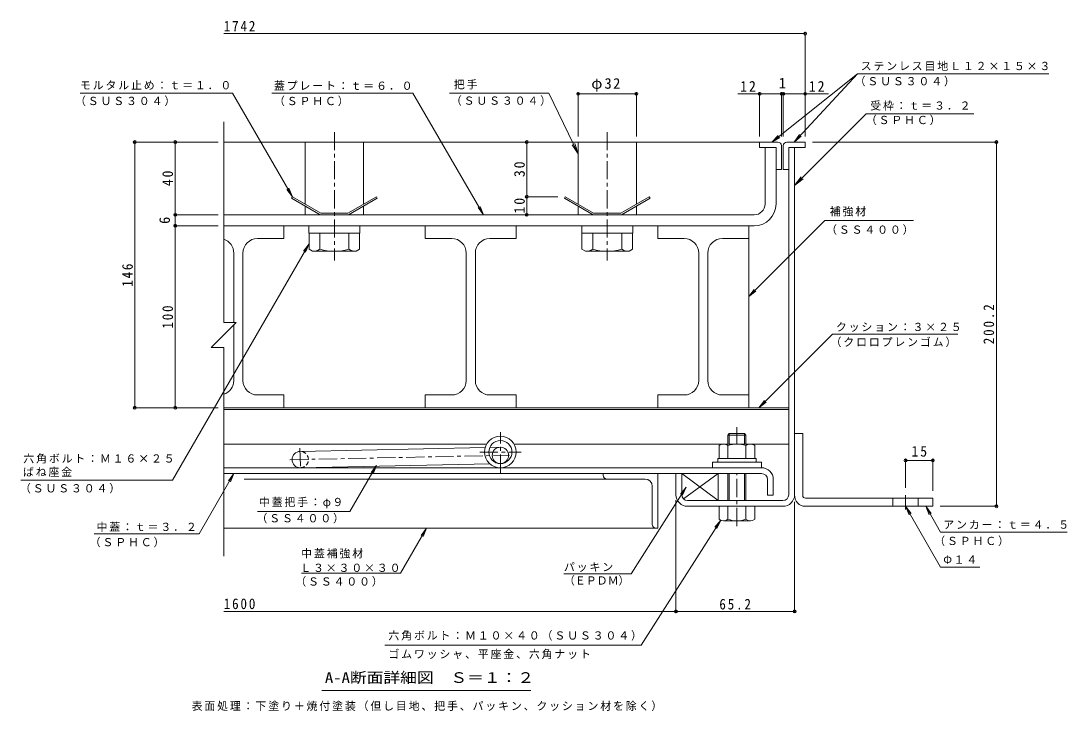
# Model space of a CAD drawing. Units: millimetres on the paper, enlarged 10 times, with parts at other scales. Extents: x -2636 to 2766, y -1962 to 1913.
# Drawn here: x -109 to 2766, y 17 to 1913 of the extents above; entities that cross this region are included whole.
import ezdxf
from ezdxf.enums import TextEntityAlignment as Align

# ---------------------------------------------------------------- set-up
doc = ezdxf.new("R2010")
doc.units = ezdxf.units.MM
doc.header["$LTSCALE"] = 10
doc.header["$PDMODE"] = 32
doc.header["$PDSIZE"] = 8
doc.linetypes.add('CHAIN1', pattern=[8, 5, -1, 1, -1])
doc.linetypes.add('DASHED1', pattern=[1.8, 1.2, -0.6])
for name, color, linetype, lineweight in [('D-1', 2, 'Continuous', 9), ('D-2', 3, 'Continuous', 9), ('D-3', 4, 'Continuous', 9), ('D-5', 7, 'Continuous', 9), ('D-6', 6, 'Continuous', 9), ('D-7', 5, 'Continuous', 5), ('D-8', 5, 'Continuous', 5), ('D-9', 134, 'Continuous', 5), ('D-A', 3, 'Continuous', 9), ('D-B', 6, 'Continuous', 9), ('D-C', 2, 'Continuous', 9), ('D-E', 3, 'Continuous', 9), ('D-F', 7, 'Continuous', 9)]:
    doc.layers.add(name, color=color, linetype=linetype, lineweight=lineweight)
doc.styles.add('ＭＳ ゴシック', font='')
doc.styles.get('ＭＳ ゴシック').set_extended_font_data('MS Gothic')

msp = doc.modelspace()

# ---------------------------------------------------------------- linework, layer by layer
at = {"layer": 'D-1'}
for p, q in [((2001.33, 611.22), (2001.33, 1565.22)), ((2017.33, 1565.22), (2001.33, 1565.22)), ((2017.33, 611.22), (2017.33, 1565.22)), ((1707.33, 611.22), (1707.33, 669.22)), ((1985.33, 595.22), (1723.33, 595.22)), ((1723.33, 579.22), (1833.84, 579.22)), ((1985.33, 579.22), (1883.84, 579.22))]:
    msp.add_line(p, q, dxfattribs=at)
msp.add_lwpolyline([(1691.33, 611.22), (1691.33, 669.22), (1707.33, 669.22)], dxfattribs=at)
for centre, radius, start, end in [((1723.33, 611.22), 32, 180, 270), ((1723.33, 611.22), 16, 180, 270), ((1985.33, 611.22), 16, 270, 0), ((1985.33, 611.22), 32, 270, 0)]:
    msp.add_arc(centre, radius, start, end, dxfattribs=at)
at = {"layer": 'D-2'}
for p, q in [((1936.34, 1565.23), (1966.34, 1565.23)), ((1936.34, 1565.23), (1936.34, 1410.23)), ((1966.34, 1410.23), (1966.34, 1565.23)), ((448.62, 1380.23), (1906.34, 1380.23)), ((448.62, 1350.23), (1906.34, 1350.23))]:
    msp.add_line(p, q, dxfattribs=at)
at = {"layer": 'D-2', "linetype": 'CHAIN1'}
for p, q in [((1208.83, 671.73), (1208.83, 782.71)), ((1152.09, 728.47), (1265.58, 728.47))]:
    msp.add_line(p, q, dxfattribs=at)
at = {"layer": 'D-2'}
for radius in [43.25, 31.75]:
    msp.add_circle((1208.83, 728.47), radius, dxfattribs=at)
for radius in [30, 60]:
    msp.add_arc((1906.34, 1410.23), radius, 270, 0, dxfattribs=at)
at = {"layer": 'D-3'}
for p, q in [((1921.34, 1580.23), (448.62, 1580.23)), ((1921.34, 1580.23), (1921.34, 1565.23)), ((1971.34, 1580.23), (1921.34, 1580.23)), ((1921.34, 1565.23), (1966.34, 1565.23)), ((1966.34, 1565.23), (1966.34, 1505.23)), ((1981.34, 1570.23), (1981.34, 1505.23)), ((1986.34, 1570.22), (1986.34, 1505.22)), ((1996.34, 1580.22), (2046.34, 1580.22)), ((2001.33, 1505.22), (2001.33, 1565.22)), ((2046.34, 1565.22), (2001.34, 1565.22)), ((2046.34, 1580.22), (2046.34, 1565.22)), ((1966.34, 1505.23), (1981.34, 1505.23)), ((2001.33, 1505.22), (1986.34, 1505.22)), ((637.14, 1430.23), (634.64, 1425.9)), ((634.64, 1425.9), (713.74, 1380.23)), ((637.14, 1430.23), (715.08, 1385.23)), ((868.03, 1430.23), (790.08, 1385.23)), ((870.53, 1425.9), (791.42, 1380.23)), ((868.03, 1430.23), (870.53, 1425.9)), ((1387.14, 1430.23), (1384.64, 1425.9)), ((1384.64, 1425.9), (1463.74, 1380.23)), ((1387.14, 1430.23), (1465.08, 1385.23)), ((1618.03, 1430.23), (1540.08, 1385.23)), ((1620.53, 1425.9), (1541.42, 1380.23)), ((1618.03, 1430.23), (1620.53, 1425.9)), ((713.74, 1380.23), (791.42, 1380.23)), ((790.08, 1385.23), (715.08, 1385.23)), ((1463.74, 1380.23), (1541.42, 1380.23)), ((1540.08, 1385.23), (1465.08, 1385.23))]:
    msp.add_line(p, q, dxfattribs=at)
for centre, start, end in [((1971.34, 1570.23), 0, 90), ((1996.34, 1570.22), 90, 180)]:
    msp.add_arc(centre, 10, start, end, dxfattribs=at)
at = {"layer": 'D-5'}
for p, q in [((2189.88, 1767.62), (1955.24, 1580.22)), ((2189.88, 1767.62), (2016.37, 1580.22)), ((2189.88, 1767.62), (2715.72, 1767.62)), ((53.81, 1714.98), (472.74, 1714.98)), ((472.74, 1714.98), (637.14, 1430.23)), ((581.23, 1714.98), (968.41, 1714.98)), ((1162.71, 1380.23), (968.41, 1714.98)), ((1342.17, 1714.98), (1068.92, 1714.98)), ((1342.17, 1714.98), (1422.58, 1547.89)), ((2213.73, 1658.27), (2017.33, 1461.2)), ((2213.73, 1658.27), (2510.07, 1658.27)), ((1955.25, 1580.23), (1972.58, 1598.25)), ((1955.25, 1580.23), (1976.65, 1593.15)), ((2016.37, 1580.22), (2030.81, 1600.63)), ((2016.37, 1580.22), (2035.6, 1596.19)), ((1422.58, 1547.89), (1406.16, 1572.99)), ((1422.58, 1547.89), (1413.21, 1576.39)), ((2017.33, 1461.2), (2035.56, 1485.03)), ((2017.33, 1461.2), (2041.1, 1479.5)), ((637.14, 1430.23), (621.92, 1450.06)), ((637.14, 1430.23), (627.58, 1453.32)), ((1162.71, 1380.23), (1147.44, 1400.03)), ((1162.71, 1380.23), (1153.09, 1403.3)), ((2343.83, 1364.45), (2100.28, 1364.45)), ((683.08, 1300.71), (667.87, 1280.88)), ((1891.34, 1155.51), (1911.17, 1170.72)), ((2121.38, 1052.32), (2465.91, 1052.32)), ((1919.29, 850.23), (1939.12, 865.45)), ((868.85, 691.88), (853.58, 672.08)), ((868.85, 691.88), (859.23, 668.8)), ((476.52, 669.22), (380.78, 503.4)), ((476.52, 669.22), (461.3, 649.39)), ((476.52, 669.22), (466.95, 646.13)), ((308.25, 651.48), (-108.73, 651.48)), ((1568.09, 394.1), (1719.82, 632.21)), ((1719.82, 632.21), (1703.75, 613.06)), ((1719.82, 632.21), (1709.25, 609.55)), ((2322.34, 579.22), (2331.9, 556.13)), ((2322.34, 579.22), (2337.55, 559.39)), ((2322.34, 579.22), (2418.75, 412.24)), ((2377.63, 579.22), (2418.75, 508.02)), ((2377.63, 579.22), (2387.2, 556.13)), ((2377.63, 579.22), (2392.85, 559.39)), ((934.13, 395.28), (1006.07, 519.22)), ((1006.07, 519.22), (990.81, 499.43)), ((1006.07, 519.22), (996.45, 496.15)), ((1595.87, 198.1), (1814.29, 540.85)), ((1814.29, 540.85), (1798.22, 521.7)), ((1814.29, 540.85), (1803.72, 518.19)), ((92.55, 503.4), (380.78, 503.4)), ((2418.75, 508.02), (2766.19, 508.02)), ((2418.75, 412.24), (2526.8, 412.24)), ((662.63, 395.28), (934.13, 395.28)), ((1383.53, 394.1), (1568.09, 394.1)), ((891, 198.1), (1595.87, 198.1)), ((1292.85, 72.66), (717.85, 72.66))]:
    msp.add_line(p, q, dxfattribs=at)
for points in [[(2100.28, 1364.45), (1891.34, 1155.51), (1906.55, 1175.34)], [(308.25, 651.48), (683.08, 1300.71), (673.52, 1277.61)], [(2121.38, 1052.32), (1919.29, 850.23), (1934.51, 870.06)], [(541.45, 564.96), (795.18, 564.96), (868.85, 691.88)]]:
    msp.add_lwpolyline(points, dxfattribs=at)
at = {"layer": 'D-6'}
for p, q in [((2001.33, 1474.22), (2001.33, 1459.22)), ((448.62, 850.23), (2001.33, 850.23)), ((448.62, 845.23), (2001.33, 845.23)), ((1171.45, 750.23), (448.62, 750.23)), ((1246.22, 750.23), (1816.34, 750.23)), ((1901.33, 750.23), (2001.33, 750.23)), ((658.36, 730.22), (1167.4, 740.86)), ((1179.71, 741.12), (1208.36, 741.72)), ((659.31, 685.23), (1180.14, 696.12)), ((1208.83, 696.72), (1209.31, 696.73)), ((1707.33, 669.22), (1707.33, 611.22)), ((1711.85, 600.08), (1807.33, 669.22))]:
    msp.add_line(p, q, dxfattribs=at)
at = {"layer": 'D-6', "linetype": 'CHAIN1'}
for p, q in [((630.32, 707.13), (1234.12, 719.76)), ((658.18, 739.23), (659.43, 679.35))]:
    msp.add_line(p, q, dxfattribs=at)
at = {"layer": 'D-6'}
msp.add_lwpolyline([(1723.33, 595.22), (1807.33, 595.22), (1807.33, 669.22), (1707.33, 669.22), (1807.33, 595.22)], dxfattribs=at)
msp.add_circle((1208.83, 719.22), 22.5, dxfattribs=at)
msp.add_arc((658.84, 707.72), 22.5, 90, 270, dxfattribs=at)
at = {"layer": 'D-6', "linetype": 'DASHED1'}
msp.add_arc((658.84, 707.72), 22.5, 270, 90, dxfattribs=at)
at = {"layer": 'D-7'}
for p, q in [((1837.9, 779.22), (1833.84, 775.16)), ((1879.78, 779.22), (1837.9, 779.22)), ((1837.9, 750.22), (1837.9, 779.22)), ((1879.78, 779.22), (1883.84, 775.16)), ((1879.78, 750.22), (1879.78, 779.22)), ((1883.84, 775.16), (1833.84, 775.16)), ((1833.84, 750.22), (1833.84, 775.16)), ((1883.84, 775.16), (1883.84, 751.72)), ((1883.84, 775.16), (1883.84, 750.22)), ((1833.84, 669.22), (1833.84, 595.22)), ((1837.9, 595.22), (1837.9, 669.22)), ((1879.78, 595.22), (1879.78, 669.22)), ((1883.84, 669.22), (1883.84, 595.22)), ((1907.84, 579.22), (1809.84, 579.22)), ((1809.84, 543.7), (1809.84, 579.22)), ((1833.84, 579.22), (1833.84, 543.7)), ((1883.84, 579.22), (1883.84, 543.7)), ((1907.84, 543.7), (1907.84, 579.22)), ((1895.84, 539.22), (1821.84, 539.22))]:
    msp.add_line(p, q, dxfattribs=at)
at = {"layer": 'D-7', "linetype": 'CHAIN1'}
for p, q in [((1858.83, 750.22), (1858.83, 796.89)), ((1858.83, 524.84), (1858.83, 669.22))]:
    msp.add_line(p, q, dxfattribs=at)
at = {"layer": 'D-7', "color": 2, "lineweight": 9}
for p, q in [((1809.76, 746.43), (1816.34, 750.22)), ((1901.33, 750.22), (1816.34, 750.22)), ((1809.76, 746.43), (1809.76, 710.22)), ((1834.3, 746.43), (1834.3, 710.22)), ((1883.37, 746.43), (1883.37, 710.22))]:
    msp.add_line(p, q, dxfattribs=at)
at = {"layer": 'D-7', "color": 134}
for p, q in [((1791.34, 700.22), (1791.34, 685.22)), ((1791.34, 700.22), (1926.33, 700.22)), ((1926.33, 700.22), (1926.33, 685.22)), ((1791.34, 685.22), (1926.33, 685.22))]:
    msp.add_line(p, q, dxfattribs=at)
at = {"layer": 'D-7', "color": 6, "lineweight": 9}
for p, q in [((1806.34, 710.22), (1806.34, 700.22)), ((1806.34, 700.22), (1911.33, 700.22))]:
    msp.add_line(p, q, dxfattribs=at)
at = {"layer": 'D-7', "color": 2, "lineweight": 9}
msp.add_lwpolyline([(1901.33, 750.22), (1907.91, 746.43), (1907.91, 710.22), (1809.76, 710.22)], dxfattribs=at)
at = {"layer": 'D-7', "color": 6, "lineweight": 9}
msp.add_lwpolyline([(1806.34, 710.22), (1911.33, 710.22), (1911.33, 700.22)], dxfattribs=at)
at = {"layer": 'D-7', "color": 2, "lineweight": 9}
for centre, radius, start, end in [((1824.24, 721.34), 28.97, 94.38438, 120), ((1821.26, 726.03), 24.21, 57.42749, 88.18784), ((1858.83, 669.02), 81.2, 72.41188, 107.5881), ((1896.41, 726.03), 24.21, 91.81215, 122.57249), ((1893.43, 721.34), 28.97, 59.99998, 85.6156)]:
    msp.add_arc(centre, radius, start, end, dxfattribs=at)
at = {"layer": 'D-7'}
for centre, radius, start, end in [((1821.84, 557.55), 18.33, 229.1022, 310.89809), ((1858.83, 611.3), 72.08, 249.70546, 290.29454), ((1895.84, 557.55), 18.33, 229.10191, 310.8978)]:
    msp.add_arc(centre, radius, start, end, dxfattribs=at)
at = {"layer": 'D-8'}
for p, q in [((448.62, 1350.23), (1891.34, 1350.23)), ((1891.34, 1350.23), (1891.34, 850.23)), ((1891.34, 850.23), (448.62, 850.23))]:
    msp.add_line(p, q, dxfattribs=at)
at = {"layer": 'D-9'}
for p, q in [((613.84, 1315.23), (613.84, 1350.23)), ((683.08, 1330.23), (683.08, 1285.86)), ((712.59, 1285.71), (712.59, 1330.23)), ((792.59, 1285.71), (792.59, 1330.23)), ((822.09, 1330.23), (822.09, 1285.71)), ((1433.08, 1330.23), (1433.08, 1285.86)), ((1462.59, 1285.71), (1462.59, 1330.23)), ((1542.59, 1285.71), (1542.59, 1330.23)), ((1572.09, 1330.23), (1572.09, 1285.71)), ((541.34, 1315.23), (613.84, 1315.23)), ((1075.08, 1315.23), (1002.59, 1315.23)), ((1180.09, 1315.23), (1252.59, 1315.23)), ((1713.84, 1315.23), (1641.34, 1315.23)), ((1818.84, 1315.23), (1891.33, 1315.23)), ((476.33, 1084.13), (476.33, 1275.23)), ((501.34, 925.23), (501.34, 1275.23)), ((692.63, 1280.35), (683.08, 1285.86)), ((812.59, 1280.23), (692.83, 1280.23)), ((812.59, 1280.23), (822.09, 1285.71)), ((1115.08, 925.23), (1115.08, 1275.23)), ((1140.09, 925.23), (1140.09, 1275.23)), ((1442.63, 1280.35), (1433.08, 1285.86)), ((1562.59, 1280.23), (1442.83, 1280.23)), ((1562.59, 1280.23), (1572.09, 1285.71)), ((1753.84, 925.23), (1753.84, 1275.23)), ((1778.84, 925.23), (1778.84, 1275.23)), ((476.33, 925.23), (476.33, 1077.45)), ((541.34, 885.23), (613.84, 885.23)), ((613.84, 850.23), (613.84, 885.23)), ((1002.59, 885.23), (1002.59, 850.23)), ((1075.08, 885.23), (1002.59, 885.23)), ((1180.09, 885.23), (1252.59, 885.23)), ((1252.59, 850.23), (1252.59, 885.23)), ((1641.34, 850.23), (1641.34, 885.23)), ((1713.84, 885.23), (1641.34, 885.23)), ((1818.84, 885.23), (1891.33, 885.23)), ((1891.33, 885.23), (1891.33, 850.23)), ((1252.59, 850.23), (1002.59, 850.23)), ((1641.34, 850.23), (1891.33, 850.23))]:
    msp.add_line(p, q, dxfattribs=at)
for points in [[(1252.59, 1315.23), (1252.59, 1350.23), (1002.59, 1350.23), (1002.59, 1315.23)], [(1641.34, 1315.23), (1641.34, 1350.23), (1891.33, 1350.23), (1891.33, 1315.23)]]:
    msp.add_lwpolyline(points, dxfattribs=at)
for centre, radius, start, end in [((436.33, 1275.23), 40, 0, 72.1205), ((541.34, 1275.23), 40, 90, 180), ((1075.08, 1275.23), 40, 0, 90), ((1180.09, 1275.23), 40, 90, 180), ((1713.84, 1275.23), 40, 0, 90), ((1818.84, 1275.23), 40, 90, 180), ((693.87, 1314.73), 34.53, 267.86055, 302.81094), ((752.58, 1428.83), 148.6, 254.38446, 285.61554), ((811.3, 1314.73), 34.53, 237.18906, 272.13945), ((1443.87, 1314.73), 34.53, 267.86055, 302.81094), ((1502.58, 1428.83), 148.6, 254.38446, 285.61554), ((1561.3, 1314.73), 34.53, 237.18906, 272.13945), ((436.33, 925.23), 40, 287.8795, 0), ((541.34, 925.23), 40, 180, 270), ((1075.08, 925.23), 40, 270, 0), ((1180.09, 925.23), 40, 180, 270), ((1713.84, 925.23), 40, 270, 0), ((1818.84, 925.23), 40, 180, 270)]:
    msp.add_arc(centre, radius, start, end, dxfattribs=at)
at = {"layer": 'D-A'}
for p, q in [((1926.83, 685.22), (448.62, 685.22)), ((448.62, 669.22), (1926.83, 669.22)), ((1942.83, 653.22), (1942.83, 610.22)), ((1958.83, 653.22), (1958.83, 610.22)), ((1942.83, 610.22), (1958.83, 610.22))]:
    msp.add_line(p, q, dxfattribs=at)
for radius in [32, 16]:
    msp.add_arc((1926.83, 653.22), radius, 0, 90, dxfattribs=at)
at = {"layer": 'D-B'}
for p, q in [((1491.33, 669.22), (505.14, 669.22)), ((1491.33, 669.22), (1641.33, 669.22)), ((1491.33, 664.22), (1491.33, 669.22)), ((1641.33, 669.22), (1641.33, 519.22)), ((1501.33, 654.22), (505.14, 654.22)), ((1501.33, 654.22), (1606.33, 654.22)), ((1626.33, 529.22), (1626.33, 634.22)), ((1636.33, 519.22), (448.62, 519.22)), ((1636.33, 519.22), (1641.33, 519.22))]:
    msp.add_line(p, q, dxfattribs=at)
for centre, radius, start, end in [((1501.33, 664.22), 10, 180, 270), ((1606.33, 634.22), 20, 0, 90), ((1636.33, 529.22), 10, 180, 270)]:
    msp.add_arc(centre, radius, start, end, dxfattribs=at)
at = {"layer": 'D-C', "linetype": 'CHAIN1'}
for p, q in [((752.59, 1607.9), (752.59, 1254.6)), ((1502.59, 1607.9), (1502.59, 1254.6))]:
    msp.add_line(p, q, dxfattribs=at)
at = {"layer": 'D-C'}
for p, q in [((672.58, 1580.23), (832.59, 1580.23)), ((672.58, 1409.77), (672.58, 1580.23)), ((832.59, 1409.77), (832.59, 1580.23)), ((1422.58, 1580.23), (1582.59, 1580.23)), ((1422.58, 1409.77), (1422.58, 1580.23)), ((1582.59, 1409.77), (1582.59, 1580.23)), ((672.58, 1380.23), (672.58, 1403.99)), ((832.59, 1380.23), (672.58, 1380.23)), ((832.59, 1380.23), (832.59, 1403.99)), ((1422.58, 1380.23), (1422.58, 1403.99)), ((1582.59, 1380.23), (1422.58, 1380.23)), ((1582.59, 1380.23), (1582.59, 1403.99))]:
    msp.add_line(p, q, dxfattribs=at)
at = {"layer": 'D-C', "color": 134, "lineweight": 5}
for p, q in [((682.58, 1350.23), (822.58, 1350.23)), ((822.58, 1350.23), (822.58, 1330.23)), ((1432.58, 1350.23), (1572.58, 1350.23)), ((1572.58, 1350.23), (1572.58, 1330.23))]:
    msp.add_line(p, q, dxfattribs=at)
for points in [[(682.58, 1350.23), (682.58, 1330.23), (822.58, 1330.23)], [(1432.58, 1350.23), (1432.58, 1330.23), (1572.58, 1330.23)]]:
    msp.add_lwpolyline(points, dxfattribs=at)
at = {"layer": 'D-E'}
for p, q in [((2017.33, 779.23), (2017.33, 611.22)), ((2017.33, 779.23), (2039.83, 779.23)), ((2039.84, 609.22), (2039.83, 779.23)), ((2047.34, 601.72), (2397.34, 601.72)), ((2397.34, 579.22), (2047.34, 579.22)), ((2287.34, 579.22), (2287.34, 601.72)), ((2357.34, 579.22), (2357.34, 601.72)), ((2397.34, 601.72), (2397.34, 579.22))]:
    msp.add_line(p, q, dxfattribs=at)
at = {"layer": 'D-E', "linetype": 'CHAIN1'}
msp.add_line((2322.34, 570.49), (2322.34, 609.94), dxfattribs=at)
at = {"layer": 'D-E'}
for radius, start in [(30, 176.17647), (7.5, 180.00027)]:
    msp.add_arc((2047.34, 609.22), radius, start, 270, dxfattribs=at)
at = {"layer": 'D-F'}
for p, q in [((2046.34, 1878.21), (448.62, 1878.21)), ((2046.34, 1595.22), (2046.34, 1883.21)), ((1422.59, 1595.22), (1422.59, 1717.85)), ((1422.59, 1712.85), (1582.59, 1712.85)), ((1582.59, 1595.22), (1582.59, 1717.85)), ((1861.77, 1712.85), (1981.33, 1712.85)), ((1921.33, 1595.22), (1921.33, 1717.85)), ((1981.33, 1595.22), (1981.33, 1717.85)), ((1981.33, 1712.85), (1986.34, 1712.85)), ((1986.34, 1595.22), (1986.34, 1717.85)), ((1986.34, 1712.85), (2110.69, 1712.85)), ((448.62, 1635.99), (448.62, 1084.13)), ((433.62, 1580.23), (201.07, 1580.23)), ((204.07, 850.23), (204.07, 1580.23)), ((315.5, 1380.23), (315.5, 1580.23)), ((1281.26, 1430.23), (1281.26, 1580.23)), ((2574.96, 1580.22), (2066.34, 1580.22)), ((2571.96, 579.22), (2571.96, 1580.22)), ((1278.26, 1430.23), (1367.14, 1430.23)), ((1281.26, 1380.23), (1281.26, 1430.23)), ((433.62, 1380.23), (310.5, 1380.23)), ((315.5, 1350.23), (315.5, 1380.23)), ((433.62, 1350.23), (310.5, 1350.23)), ((315.5, 850.23), (315.5, 1350.23)), ((483.02, 1084.13), (414.21, 1015.32)), ((448.62, 1084.13), (483.02, 1084.13)), ((448.62, 1015.32), (414.21, 1015.32)), ((448.62, 1015.32), (448.62, 442.69)), ((201.07, 850.23), (433.62, 850.23)), ((2322.34, 708.48), (2322.34, 629.94)), ((2322.34, 705.48), (2397.34, 705.48)), ((2397.34, 708.48), (2397.34, 621.72)), ((1691.33, 596.22), (1691.33, 285.33)), ((2017.33, 287.33), (2017.33, 591.22)), ((2574.96, 579.22), (2417.34, 579.22)), ((1691.33, 290.33), (448.62, 290.33)), ((1691.33, 290.33), (2017.33, 290.33))]:
    msp.add_line(p, q, dxfattribs=at)
for p in [(2046.34, 1878.21), (1422.59, 1712.85), (1582.59, 1712.85), (1921.33, 1712.85), (1981.33, 1712.85), (1986.34, 1712.85), (2046.34, 1712.85), (204.07, 1580.23), (315.5, 1580.23), (1281.26, 1580.23), (2571.96, 1580.22), (1281.26, 1430.23), (315.5, 1380.23), (1281.26, 1380.23), (315.5, 1350.23), (204.07, 850.23), (315.5, 850.23), (2322.34, 705.48), (2397.34, 705.48), (2571.96, 579.22), (1691.33, 290.33), (2017.33, 290.33)]:
    msp.add_point(p, dxfattribs=at)

# ---------------------------------------------------------------- texts
at = {"layer": 'D-5', "style": 'ＭＳ ゴシック'}
msp.add_text('（ＥＰＤＭ）', height=21.99, dxfattribs=at).set_placement((1383.53, 357.54), align=Align.BOTTOM_LEFT)
at = {"layer": 'D-5', "color": 2, "style": 'ＭＳ ゴシック', "width": 1.15}
msp.add_text('A-A断面詳細図\u3000Ｓ＝１：２', height=29.33, dxfattribs=at).set_placement((726.6, 85.16), align=Align.BOTTOM_LEFT)
at = {"layer": 'D-5', "char_height": 21.99, "attachment_point": 7, "style": 'ＭＳ ゴシック'}
for s, insert in [('\\T1.17;ステンレス目地Ｌ１２×１５×３', (2199.08, 1775.79)), ('\\T1.17;（ＳＵＳ３０４）', (2182.24, 1733.35)), ('\\T1.17;モルタル止め：ｔ＝１．０', (53.41, 1723.98)), ('\\T1.17;蓋プレート：ｔ＝６．０', (586.56, 1722.53)), ('\\T1.17;把手', (1081.01, 1724.82)), ('\\T1.17;（ＳＵＳ３０４）', (39.85, 1679.07)), ('\\T1.17;（ＳＰＨＣ）', (586.56, 1678.86)), ('\\T1.17;（ＳＵＳ３０４）', (1072.6, 1679.91)), ('\\T1.17;受枠：ｔ＝３．２', (2225.23, 1666.82)), ('\\T1.17;（ＳＰＨＣ）', (2213.07, 1626.68)), ('\\T1.17;補強材', (2114.03, 1375.92)), ('\\T1.17;（ＳＳ４００）', (2103.83, 1325.4)), ('\\T1.17;クッション：３×２５', (2130.93, 1058.64)), ('\\T1.17;（クロロプレンゴム）', (2116.11, 1016.54)), ('\\T1.17;六角ボルト：Ｍ１６×２５', (-102.21, 696.83)), ('\\T1.17;ばね座金', (-103.25, 660.11)), ('\\T1.17;（ＳＵＳ３０４）', (-111.51, 614.55)), ('\\T1.17;中蓋把手：φ９', (545.17, 573.84)), ('\\T1.17;（ＳＳ４００）', (538.53, 532.31)), ('\\T1.17;中蓋：ｔ＝３．２', (98.98, 509.1)), ('\\T1.17;アンカー：ｔ＝４．５', (2426.05, 516.53)), ('\\T1.17;（ＳＰＨＣ）', (80.31, 466.53)), ('\\T1.17;（ＳＰＨＣ）', (2401.07, 469.93)), ('\\T1.17;中蓋補強材', (661.34, 435.77)), ('\\T1.17;Φ１４', (2426.05, 420.76)), ('\\T1.17;Ｌ３×３０×３０', (658.99, 398.59)), ('\\T1.17;パッキン', (1383.53, 398.93)), ('\\T1.17;（ＳＳ４００）', (645.15, 358.45)), ('\\T1.17;六角ボルト：Ｍ１０×４０（ＳＵＳ３０４）', (901.15, 210.12)), ('\\T1.17;ゴムワッシャ、平座金、六角ナット', (901.15, 159.29)), ('\\T1.17;表面処理：下塗り＋焼付塗装（但し目地、把手、パッキン、クッション材を除く）', (360.35, 16.53))]:
    msp.add_mtext(s, dxfattribs=dict(at, insert=insert))
at = {"layer": 'D-F', "color": 2, "style": 'ＭＳ ゴシック'}
msp.add_text('1', height=29.33, dxfattribs=at).set_placement((1973.84, 1718.85), align=Align.BOTTOM_LEFT)
msp.add_text('6', height=29.33, rotation=90, dxfattribs=at).set_placement((309.5, 1355.23), align=Align.BOTTOM_LEFT)
at = {"layer": 'D-F', "color": 2, "char_height": 29.33, "attachment_point": 7, "style": 'ＭＳ ゴシック'}
for s, insert in [('\\T1.28;\\W0.9;1742', (448.62, 1884.21)), ('\\T1.19;φ32', (1458.84, 1718.85)), ('\\T1.27;\\W0.95;12', (1867.87, 1718.85)), ('\\T1.27;\\W0.95;12', (2056.61, 1718.85)), ('\\T1.27;\\W0.95;15', (2338.59, 715.48)), ('\\T1.28;\\W0.9;1600', (448.62, 296.33)), ('\\T1.28;\\W0.9;65.2', (1810.58, 295.33))]:
    msp.add_mtext(s, dxfattribs=dict(at, insert=insert))
at = {"layer": 'D-F', "color": 2, "char_height": 29.33, "attachment_point": 7, "rotation": 90, "style": 'ＭＳ ゴシック'}
for s, insert in [('\\T1.27;\\W0.95;30', (1276.26, 1483.98)), ('\\T1.27;\\W0.95;40', (309.5, 1458.98)), ('\\T1.27;\\W0.95;10', (1276.26, 1383.98)), ('\\T1.27;\\W0.9;146', (199.07, 1182.73)), ('\\T1.27;\\W0.9;100', (309.5, 1067.73)), ('\\T1.28;\\W0.9;200.2', (2565.96, 1024.72))]:
    msp.add_mtext(s, dxfattribs=dict(at, insert=insert))

doc.saveas('drawing.dxf')
